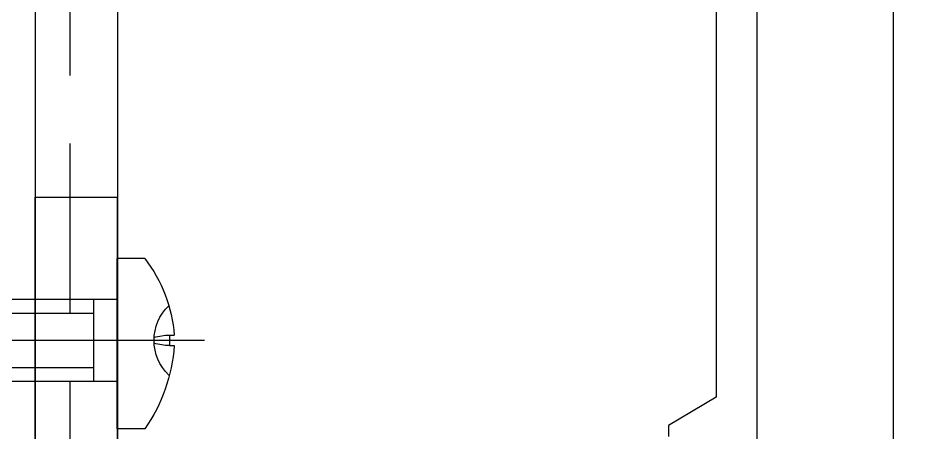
# Model space of a CAD drawing. Extents: x -8792 to 174344, y -43961 to 62816.
# Drawn here: x 3369.6 to 3436.7, y -10098.9 to -10068.5 of the extents above; entities that cross this region are included whole.
import ezdxf
from ezdxf.xclip import XClip

# ---------------------------------------------------------------- set-up
doc = ezdxf.new("R2010")
doc.units = 0
doc.header["$LTSCALE"] = 50
doc.header["$XCLIPFRAME"] = 0
for name, pattern in [('DASH', [0.35, 0.25, -0.1]), ('DOT2', [0.125, 0, -0.125]), ('HIDDEN', [0.375, 0.25, -0.125]), ('JIS_08_15', [17.25, 15, -0.75, 0.75, -0.75])]:
    doc.linetypes.add(name, pattern=pattern)
for name, color, linetype in [('#分隔线', 1, 'JIS_08_15'), ('#虚线', 8, 'HIDDEN'), ('#配件', 11, 'Continuous'), ('#铝型材', 3, 'Continuous'), ('A-FLOR-OTLN', 4, 'DOT2'), ('FIN', 3, 'Continuous'), ('吊顶', 7, 'Continuous')]:
    doc.layers.add(name, color=color, linetype=linetype)

# ---------------------------------------------------------------- blocks, each defined once
blk = doc.blocks.new('A$Cbd8d7c8c')
at = {"layer": 'A-FLOR-OTLN', "color": 8}
blk.add_lwpolyline([(-22721.24937731028, -15689.86968211655), (-43719.41647269274, -33393.16188598087, 0.413755730742382), (-43991.60535459826, -36560.98194338084, 0.1896724665796431), (122158.1740942716, -126683.0426204044, 0.414786072981368), (124666.0152100509, -124719.4948140864), (133885.1673546026, -48361.88285301649, 0.379931253570586), (116453.2507597166, -23207.94787260017, 0.2364517045148016)], format="xyb", dxfattribs=at)
at = {"layer": '吊顶', "const_width": 3}
blk.add_lwpolyline([(36525.16269515478, -42886.23891143122, 0.056654023901928), (31389.80361110461, -41079.322920529), (30859.08537955373, -40957.77536884585, -0.1125361045485018), (21289.4537036519, -36343.71662567847, -0.0289167358602449), (3039.011338204145, -19971.01165417739, 0.4135317777718731), (-633.6185435920488, -19953.37917324936), (-31397.94016679469, -50352.84389940772, 0.4147813061863365), (-31416.3285705545, -54033.31448566628, 0.1704916733923174), (123964.2830003048, -129414.7104053417, 0.4125640170375961), (126841.1750901889, -127143.2247624403), (136317.5030562885, -48655.55449670245, 1.269194860891986), (87076.80076918215, -54393.31561949174)], format="xyb", dxfattribs=at)
blk = doc.blocks.new('DDGF')
at = {"layer": '#分隔线', "ltscale": 0.3}
blk.add_line((-10.41709137859289, 15.79999999993015), (26.22810742893489, 15.79999999993015), dxfattribs=at)
at = {"layer": '#配件', "linetype": 'ByBlock'}
for p, q in [((-6.039747295231791, 21.79999999993015), (-4, 21.79999999993015)), ((-4, 9.300136526726419), (-4, 21.79999999993015)), ((-3.961517341871513, 18.7984127230593), (21, 18.7984127230593)), ((-2.277831430081278, 18.7984127230593), (-2.277831430081278, 12.79999999993015)), ((22, 17.79999999993015), (-2.277831430081278, 17.79999999993015)), ((-7.851229960360797, 16.1774081599433), (-8.203648074879311, 16.1774081599433)), ((-7.851229960360797, 16.1774081599433), (-7.851229960360797, 15.422591839917)), ((-7.851229960360797, 15.422591839917), (-8.203648074879311, 15.422591839917)), ((22, 13.79999999993015), (-2.277831430081278, 13.79999999993015)), ((20.98599567537894, 12.79999999993015), (-4, 12.79999999993015)), ((-6.039747295231791, 9.300136526726419), (-4, 9.300136526726419))]:
    blk.add_line(p, q, dxfattribs=at)
for centre, radius, start, end in [((2.330552405852359, 15.35092777968384), 10.56657227238094, 142.3867952121227, 175.5139421238605), ((-10.227652723348, 15.79999999993015), 3.512367508902334, 313.6364720930283, 46.36352790697178), ((-7.790593046171125, 12.77943175466498), 3.398517395292886, 71.66108498292938, 91.02233510181463), ((-7.790593046171125, 18.82056824519532), 3.398517395292886, 268.9776648981854, 288.3389150170706), ((4.005549523091759, 16.29414240346523), 12.24026578026515, 184.0831189443813, 214.8474421694925)]:
    blk.add_arc(centre, radius, start, end, dxfattribs=at)
at = {"layer": '#铝型材'}
blk.add_lwpolyline([(-63.84320869192015, -4.499834860413102), (-4, -4.499924916046439), (-4, -26.29999999993015), (2, -26.29999999993015), (2, 26.29999999993015), (-3.999999999970896, 26.29999999993015), (-4, 4.500219188194023), (-63.84320869192015, 4.499978599284077, 0.9999999999999999), (-65.84320869192015, 4.499978596024448)], format="xyb", dxfattribs=at)
blk = doc.blocks.new('DSFF')
at = {"layer": 'FIN', "ltscale": 10}
blk.add_lwpolyline([(-1.455191522836685e-11, 57.37500000005821), (0, -57.37500000005821)], dxfattribs=at)
blk = doc.blocks.new('A$C07a9d47b')
at = {"layer": '#铝型材', "linetype": 'ByBlock'}
blk.add_lwpolyline([(231.0283712588134, -41.1999707412906), (231.028371258828, -159.2998122540885), (192.0284679040196, -159.2998122540885, 0.4142135623725955)], format="xyb", dxfattribs=at)
at = {"layer": '#铝型材'}
for points in [[(244.0285194026364, -46.38015948425164), (244.0285194026364, -153.3701594852901), (244.0285194026364, -153.3701594852901), (247.5285194026364, -155.4501594852773), (247.5285194026364, -156.2501594852365)], [(241.0285194026364, -164.4500016524107), (241.0285194026364, -35.30031731713098)]]:
    blk.add_lwpolyline(points, dxfattribs=at)
blk = doc.blocks.new('ASDFDFBBBB')
at = {"layer": '#虚线', "color": 8, "linetype": 'DASH'}
blk.add_line((16291.54274108631, -2622.335220873269), (16291.54274108631, -3563.275062196393), dxfattribs=at)
at = {"layer": '#铝型材'}
blk.add_lwpolyline([(16288.04274107781, -2622.33522087321), (16288.04274107781, -3563.275062196393)], dxfattribs=at)
at = {"color": 6}
for name, p in [('DSFF', (16294.07584212085, -2849.949032771605)), ('DDGF', (16292.07584212079, -2915.074032771197))]:
    blk.add_blockref(name, p, dxfattribs=at)
at = {"color": 6, "ltscale": 10}
blk.add_blockref('A$C07a9d47b', (16000.05584212078, -2750.073873286805), dxfattribs=at)

msp = doc.modelspace()

# ---------------------------------------------------------------- block references
at = {"ltscale": 10}
ref = msp.add_blockref('A$Cbd8d7c8c', (-20242.46806117281, 78224.5609662563), dxfattribs=at)
XClip(ref).set_block_clipping_path([(33737.50244534825, -58253.8739175466), (58527.50083062466, -28195.84206926801)])
ref = msp.add_blockref('A$Cbd8d7c8c', (22321.9819401807, 94074.68456757195), dxfattribs=at)
XClip(ref).set_block_clipping_path([(76291.00630252008, -72283.99184971683), (103268.9259821397, -47877.30861059863)])
at = {"ltscale": 12}
ref = msp.add_blockref('ASDFDFBBBB', (19664.93812918029, -7192.872899637607), dxfattribs=dict(at, xscale=-1))
XClip(ref).set_block_clipping_path([(11800.903443834199, -3842.9944827884137), (17026.503443834456, 748.8291332117651)])

doc.saveas('drawing.dxf')
